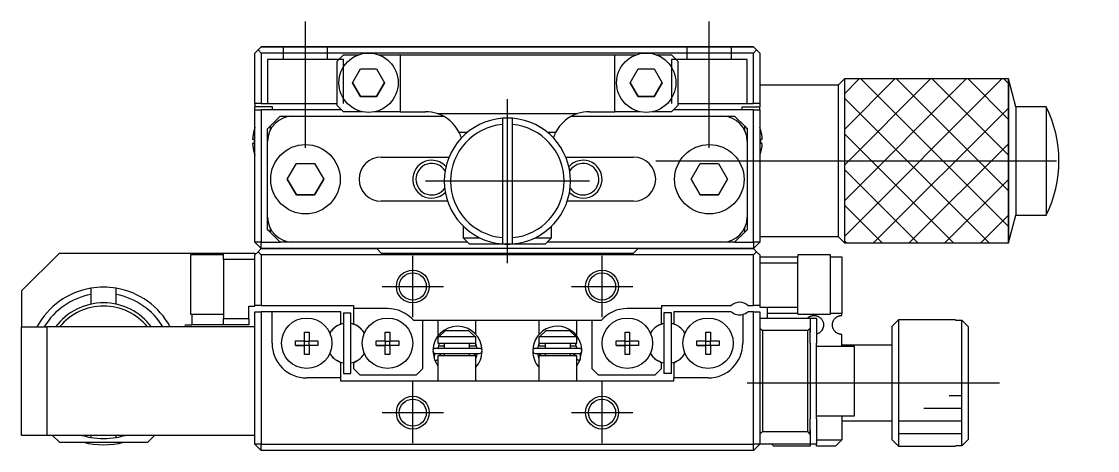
# Model space of a CAD drawing. Extents: x 10 to 351, y 10 to 245.
# Drawn here: x 79.2 to 164.4, y 211.3 to 245.3 of the extents above; entities that cross this region are included whole.
import ezdxf

# ---------------------------------------------------------------- set-up
doc = ezdxf.new("R2010")
doc.units = 0
doc.linetypes.add('CENTER', pattern=[50.8, 31.75, -6.35, 6.35, -6.35])
doc.linetypes.add('DASHED', pattern=[19.05, 12.7, -6.35])
doc.layers.get('0').update_dxf_attribs({"linetype": 'CONTINUOUS'})
doc.layers.add('CENTER', color=1, linetype='CENTER')

msp = doc.modelspace()

# ---------------------------------------------------------------- linework, layer by layer
at = {"color": 7, "linetype": 'CONTINUOUS'}
for p, q in [((97.65, 242.753), (97.9, 243.003)), ((97.9, 243.003), (98.15, 243.253)), ((97.9, 243.003), (98.15, 242.753)), ((137.15, 243.253), (98.15, 243.253)), ((98.15, 243.253), (137.15, 243.253)), ((137.4, 243.003), (137.15, 243.253)), ((137.15, 242.753), (137.4, 243.003)), ((137.4, 243.003), (137.65, 242.753)), ((97.65, 238.753), (97.65, 242.753)), ((98.15, 242.753), (98.15, 238.753)), ((106.65, 242.753), (98.15, 242.753)), ((104.15, 242.103), (104.65, 242.603)), ((104.65, 242.603), (105.824, 242.603)), ((128.65, 242.753), (106.65, 242.753)), ((107.476, 242.603), (109.15, 242.603)), ((109.15, 242.603), (109.15, 238.103)), ((109.15, 242.603), (126.15, 242.603)), ((126.15, 238.103), (126.15, 242.603)), ((126.15, 242.603), (127.824, 242.603)), ((137.15, 242.753), (128.65, 242.753)), ((129.476, 242.603), (130.65, 242.603)), ((130.65, 242.603), (131.15, 242.103)), ((137.15, 238.753), (137.15, 242.753)), ((137.65, 242.753), (137.65, 238.753)), ((104.15, 238.603), (104.15, 242.103)), ((105.38, 240.403), (106.015, 241.503)), ((106.015, 241.503), (107.285, 241.503)), ((107.285, 241.503), (107.92, 240.403)), ((127.38, 240.403), (128.015, 241.503)), ((128.015, 241.503), (129.285, 241.503)), ((129.285, 241.503), (129.92, 240.403)), ((131.15, 242.103), (131.15, 238.603)), ((144.35, 240.703), (143.85, 240.203)), ((144.35, 240.703), (144.35, 227.703)), ((157.35, 240.703), (144.35, 240.703)), ((144.35, 240.703), (144.35, 227.703)), ((157.35, 240.703), (144.35, 240.703)), ((157.35, 240.703), (157.35, 227.703)), ((157.94, 238.503), (157.35, 240.703)), ((157.35, 227.703), (157.35, 240.703)), ((106.015, 239.303), (105.38, 240.403)), ((105.38, 240.403), (106.015, 239.303)), ((107.92, 240.403), (107.285, 239.303)), ((107.285, 239.303), (107.92, 240.403)), ((128.015, 239.303), (127.38, 240.403)), ((127.38, 240.403), (128.015, 239.303)), ((129.92, 240.403), (129.285, 239.303)), ((129.285, 239.303), (129.92, 240.403)), ((143.85, 240.203), (137.65, 240.203)), ((143.85, 240.203), (143.85, 228.203)), ((98.15, 238.753), (97.65, 238.753)), ((97.65, 238.753), (97.65, 238.503)), ((98.15, 238.753), (104.15, 238.753)), ((107.285, 239.303), (106.015, 239.303)), ((106.015, 239.303), (107.285, 239.303)), ((129.285, 239.303), (128.015, 239.303)), ((128.015, 239.303), (129.285, 239.303)), ((131.15, 238.753), (137.15, 238.753)), ((137.65, 238.753), (137.15, 238.753)), ((137.65, 238.753), (137.65, 238.503)), ((99.05, 238.503), (97.65, 238.503)), ((97.65, 238.253), (97.65, 238.503)), ((97.65, 227.753), (97.65, 238.253)), ((97.65, 238.253), (98.15, 238.253)), ((98.15, 238.253), (98.15, 227.753)), ((104.5, 238.253), (98.15, 238.253)), ((99.05, 238.253), (99.05, 238.503)), ((104.65, 238.103), (104.15, 238.603)), ((106.168, 238.103), (104.65, 238.103)), ((109.15, 238.103), (107.132, 238.103)), ((109.15, 238.103), (111.15, 238.103)), ((112.087, 237.953), (123.213, 237.953)), ((124.15, 238.103), (126.15, 238.103)), ((128.168, 238.103), (126.15, 238.103)), ((130.65, 238.103), (129.132, 238.103)), ((131.15, 238.603), (130.65, 238.103)), ((137.15, 238.253), (130.8, 238.253)), ((136.25, 238.503), (137.65, 238.503)), ((136.25, 238.253), (136.25, 238.503)), ((137.15, 227.753), (137.15, 238.253)), ((137.15, 238.253), (137.65, 238.253)), ((137.65, 238.253), (137.65, 238.503)), ((137.65, 238.253), (137.65, 227.753)), ((157.94, 238.503), (157.94, 229.903)), ((160.35, 238.503), (157.94, 238.503)), ((160.35, 238.503), (160.35, 229.903)), ((99.65, 237.753), (98.85, 236.953)), ((99.65, 237.753), (100.65, 237.753)), ((100.65, 237.753), (112.556, 237.753)), ((117.25, 237.587), (117.25, 237.085)), ((117.25, 237.085), (117.25, 228.121)), ((118.05, 237.085), (118.05, 237.587)), ((118.05, 228.121), (118.05, 237.085)), ((122.744, 237.753), (134.65, 237.753)), ((134.65, 237.753), (135.65, 237.753)), ((136.45, 236.953), (135.65, 237.753)), ((97.576, 236.642), (97.581, 236.639)), ((98.65, 236.753), (98.85, 236.953)), ((98.65, 235.753), (98.65, 236.753)), ((98.85, 236.953), (98.85, 236.625)), ((114.46, 236.453), (113.829, 236.453)), ((121.471, 236.453), (120.84, 236.453)), ((136.45, 236.625), (136.45, 236.953)), ((136.45, 236.953), (136.65, 236.753)), ((136.65, 236.753), (136.65, 235.753)), ((137.72, 236.639), (137.724, 236.642)), ((97.46, 235.933), (97.581, 235.933)), ((97.581, 235.573), (97.46, 235.573)), ((97.581, 235.933), (97.581, 235.573)), ((98.65, 229.753), (98.65, 235.753)), ((136.65, 235.753), (136.65, 229.753)), ((137.72, 235.933), (137.84, 235.933)), ((137.72, 235.573), (137.72, 235.933)), ((137.84, 235.573), (137.72, 235.573)), ((97.581, 234.867), (97.576, 234.864)), ((107.65, 234.503), (113.025, 234.503)), ((122.275, 234.503), (127.65, 234.503)), ((137.724, 234.864), (137.72, 234.867)), ((100.207, 232.753), (100.929, 234.003)), ((100.929, 234.003), (102.372, 234.003)), ((102.372, 234.003), (103.094, 232.753)), ((132.207, 232.753), (132.929, 234.003)), ((132.929, 234.003), (134.372, 234.003)), ((134.372, 234.003), (135.094, 232.753)), ((100.929, 231.503), (100.207, 232.753)), ((100.207, 232.753), (100.929, 231.503)), ((103.094, 232.753), (102.372, 231.503)), ((102.372, 231.503), (103.094, 232.753)), ((132.929, 231.503), (132.207, 232.753)), ((132.207, 232.753), (132.929, 231.503)), ((135.094, 232.753), (134.372, 231.503)), ((134.372, 231.503), (135.094, 232.753)), ((102.372, 231.503), (100.929, 231.503)), ((100.929, 231.503), (102.372, 231.503)), ((134.372, 231.503), (132.929, 231.503)), ((132.929, 231.503), (134.372, 231.503)), ((112.913, 231.003), (107.65, 231.003)), ((127.65, 231.003), (122.387, 231.003)), ((98.65, 228.753), (98.65, 229.753)), ((136.65, 229.753), (136.65, 228.753)), ((157.35, 227.703), (157.94, 229.903)), ((157.94, 229.903), (160.35, 229.903)), ((98.85, 228.553), (98.65, 228.753)), ((98.85, 228.881), (98.85, 228.553)), ((98.85, 228.553), (99.65, 227.753)), ((114.15, 229.032), (114.15, 228.103)), ((121.15, 228.103), (121.15, 229.032)), ((135.65, 227.753), (136.45, 228.553)), ((136.45, 228.553), (136.45, 228.881)), ((136.65, 228.753), (136.45, 228.553)), ((98.15, 227.753), (97.65, 227.753)), ((98.15, 227.253), (97.65, 227.753)), ((98.15, 227.753), (99.65, 227.753)), ((98.15, 227.253), (98.15, 227.753)), ((100.65, 227.753), (99.65, 227.753)), ((114.5, 227.753), (100.65, 227.753)), ((114.15, 228.103), (115.471, 228.103)), ((114.65, 227.603), (114.15, 228.103)), ((117.25, 228.121), (117.25, 227.619)), ((118.05, 227.619), (118.05, 228.121)), ((119.83, 228.103), (121.15, 228.103)), ((121.15, 228.103), (120.65, 227.603)), ((134.65, 227.753), (120.8, 227.753)), ((135.65, 227.753), (134.65, 227.753)), ((135.65, 227.753), (137.15, 227.753)), ((137.15, 227.753), (137.15, 227.253)), ((137.65, 227.753), (137.15, 227.253)), ((137.65, 227.753), (137.15, 227.753)), ((137.65, 228.203), (143.85, 228.203)), ((143.85, 228.203), (144.35, 227.703)), ((144.35, 227.703), (157.35, 227.703)), ((144.35, 227.703), (157.35, 227.703)), ((82.15, 226.903), (79.15, 223.903)), ((82.15, 226.903), (92.65, 226.903)), ((92.65, 226.834), (92.65, 226.903)), ((92.65, 226.903), (95.15, 226.903)), ((92.65, 226.834), (92.65, 226.753)), ((95.15, 226.834), (92.65, 226.834)), ((95.15, 226.903), (97.65, 226.903)), ((95.15, 226.403), (95.15, 226.903)), ((97.65, 226.753), (97.9, 227.003)), ((97.65, 226.903), (97.65, 226.753)), ((98.15, 227.253), (97.9, 227.003)), ((97.9, 227.003), (98.15, 226.753)), ((98.15, 227.253), (107.3, 227.253)), ((137.15, 227.253), (98.15, 227.253)), ((107.65, 226.903), (107.3, 227.253)), ((107.65, 226.903), (127.65, 226.903)), ((117.65, 227.603), (114.65, 227.603)), ((120.65, 227.603), (117.65, 227.603)), ((128, 227.253), (127.65, 226.903)), ((128, 227.253), (137.15, 227.253)), ((137.4, 227.003), (137.15, 227.253)), ((137.15, 226.753), (137.4, 227.003)), ((137.4, 227.003), (137.65, 226.753)), ((92.55, 226.753), (92.55, 222.053)), ((95.15, 226.753), (92.55, 226.753)), ((97.65, 226.403), (95.15, 226.403)), ((95.15, 226.403), (95.15, 221.703)), ((97.65, 222.753), (97.65, 226.753)), ((98.15, 226.753), (98.15, 222.753)), ((137.15, 226.753), (98.15, 226.753)), ((137.15, 222.753), (137.15, 226.753)), ((137.65, 226.753), (137.65, 222.753)), ((137.65, 226.603), (140.65, 226.603)), ((140.65, 226.103), (137.65, 226.103)), ((140.65, 226.753), (140.65, 226.603)), ((143.25, 226.753), (140.65, 226.753)), ((140.65, 226.103), (140.65, 226.603)), ((140.65, 222.603), (140.65, 226.103)), ((143.25, 222.053), (143.25, 226.753)), ((143.25, 226.603), (144.15, 226.603)), ((144.15, 226.603), (144.15, 222.103)), ((79.15, 223.903), (79.15, 221.053)), ((84.65, 224.119), (84.65, 223.611)), ((84.65, 223.611), (84.65, 222.846)), ((86.65, 223.611), (86.65, 224.119)), ((86.65, 222.846), (86.65, 223.611)), ((97.15, 222.703), (97.65, 222.703)), ((97.15, 221.703), (97.15, 222.703)), ((97.65, 222.703), (97.65, 222.753)), ((98.15, 222.753), (97.65, 222.753)), ((98.15, 222.753), (105.45, 222.753)), ((105.45, 222.753), (105.45, 222.503)), ((129.85, 222.753), (135.389, 222.753)), ((129.85, 222.753), (129.85, 222.503)), ((136.712, 222.753), (137.15, 222.753)), ((137.65, 222.753), (137.15, 222.753)), ((137.65, 222.753), (137.65, 222.603)), ((137.65, 222.603), (138.25, 222.603)), ((138.25, 222.603), (140.65, 222.603)), ((138.25, 222.103), (138.25, 222.603)), ((140.65, 222.103), (140.65, 222.603)), ((92.55, 222.053), (95.15, 222.053)), ((92.65, 222.053), (92.65, 221.243)), ((95.15, 221.703), (97.15, 221.703)), ((95.15, 221.203), (95.15, 221.703)), ((97.15, 221.703), (97.15, 221.203)), ((97.65, 221.053), (97.65, 222.253)), ((97.65, 222.253), (98.15, 222.253)), ((98.15, 222.253), (98.15, 211.753)), ((99, 222.253), (98.15, 222.253)), ((99, 219.753), (99, 222.253)), ((104.45, 222.253), (99, 222.253)), ((104.45, 221.304), (104.45, 222.253)), ((104.65, 222.153), (104.65, 217.353)), ((104.65, 222.153), (105.25, 222.153)), ((105.25, 217.353), (105.25, 222.153)), ((108.15, 222.503), (105.45, 222.503)), ((105.45, 222.503), (105.45, 221.304)), ((129.85, 222.503), (127.15, 222.503)), ((129.85, 221.304), (129.85, 222.503)), ((130.65, 222.153), (130.05, 222.153)), ((130.05, 222.153), (130.05, 217.353)), ((130.65, 217.353), (130.65, 222.153)), ((130.85, 222.253), (130.85, 221.304)), ((135.389, 222.253), (130.85, 222.253)), ((136.3, 222.035), (136.3, 219.753)), ((137.15, 222.253), (136.712, 222.253)), ((137.15, 211.753), (137.15, 222.253)), ((137.15, 222.253), (137.65, 222.253)), ((137.65, 222.253), (137.65, 211.753)), ((137.65, 221.753), (141.65, 221.753)), ((140.65, 222.103), (138.25, 222.103)), ((138.25, 221.753), (138.25, 222.103)), ((140.65, 222.103), (140.65, 222.053)), ((140.65, 222.053), (143.25, 222.053)), ((141.441, 221.753), (141.472, 221.781)), ((141.472, 221.781), (141.509, 221.81)), ((141.509, 221.81), (141.549, 221.837)), ((141.549, 221.837), (141.591, 221.861)), ((141.591, 221.861), (141.637, 221.884)), ((141.637, 221.884), (141.661, 221.895)), ((141.65, 221.753), (141.65, 220.953)), ((141.65, 221.753), (142.15, 221.753)), ((141.661, 221.895), (141.686, 221.905)), ((141.686, 221.905), (141.712, 221.914)), ((141.712, 221.914), (141.74, 221.923)), ((141.74, 221.923), (141.768, 221.931)), ((141.768, 221.931), (141.783, 221.934)), ((141.783, 221.934), (141.797, 221.937)), ((141.797, 221.937), (141.812, 221.94)), ((141.812, 221.94), (141.828, 221.943)), ((141.828, 221.943), (141.843, 221.945)), ((141.843, 221.945), (141.86, 221.947)), ((141.86, 221.947), (141.873, 221.949)), ((141.873, 221.949), (141.886, 221.95)), ((141.886, 221.95), (141.9, 221.951)), ((141.9, 221.951), (141.91, 221.952)), ((141.91, 221.952), (141.921, 221.952)), ((141.921, 221.952), (141.931, 221.953)), ((141.931, 221.953), (141.942, 221.953)), ((141.942, 221.953), (141.952, 221.953)), ((141.952, 221.953), (141.963, 221.953)), ((141.963, 221.953), (141.973, 221.953)), ((141.973, 221.953), (141.984, 221.952)), ((141.984, 221.952), (141.994, 221.952)), ((141.994, 221.952), (142.005, 221.951)), ((142.005, 221.951), (142.015, 221.95)), ((142.015, 221.95), (142.026, 221.949)), ((142.026, 221.949), (142.039, 221.948)), ((142.039, 221.948), (142.052, 221.946)), ((142.052, 221.946), (142.064, 221.944)), ((142.064, 221.944), (142.077, 221.942)), ((142.077, 221.942), (142.093, 221.939)), ((142.093, 221.939), (142.109, 221.936)), ((142.109, 221.936), (142.125, 221.932)), ((142.125, 221.932), (142.153, 221.925)), ((142.15, 221.753), (142.15, 219.753)), ((142.153, 221.925), (142.18, 221.917)), ((142.18, 221.917), (142.205, 221.908)), ((142.205, 221.908), (142.23, 221.899)), ((142.23, 221.899), (142.253, 221.889)), ((142.253, 221.889), (142.276, 221.879)), ((142.276, 221.879), (142.326, 221.852)), ((142.326, 221.852), (142.373, 221.823)), ((142.373, 221.823), (142.416, 221.791)), ((142.416, 221.791), (142.456, 221.757)), ((142.456, 221.757), (142.493, 221.721)), ((142.493, 221.721), (142.527, 221.682)), ((142.527, 221.682), (142.563, 221.636)), ((144.15, 222.103), (143.25, 222.103)), ((143.549, 221.651), (143.58, 221.69)), ((143.58, 221.69), (143.614, 221.727)), ((143.614, 221.727), (143.651, 221.763)), ((143.651, 221.763), (143.691, 221.796)), ((143.691, 221.796), (143.734, 221.827)), ((143.734, 221.827), (143.761, 221.844)), ((143.761, 221.844), (143.79, 221.861)), ((143.79, 221.861), (143.82, 221.876)), ((143.82, 221.876), (143.851, 221.891)), ((143.851, 221.891), (143.868, 221.898)), ((143.868, 221.898), (143.885, 221.904)), ((143.885, 221.904), (143.909, 221.913)), ((143.909, 221.913), (143.933, 221.921)), ((143.933, 221.921), (143.959, 221.928)), ((143.959, 221.928), (143.973, 221.932)), ((143.973, 221.932), (143.987, 221.935)), ((143.987, 221.935), (144.001, 221.938)), ((144.001, 221.938), (144.011, 221.94)), ((144.011, 221.94), (144.022, 221.942)), ((144.022, 221.942), (144.036, 221.944)), ((144.036, 221.944), (144.051, 221.946)), ((144.051, 221.946), (144.066, 221.948)), ((144.066, 221.948), (144.077, 221.949)), ((144.077, 221.949), (144.089, 221.95)), ((144.089, 221.95), (144.101, 221.951)), ((144.101, 221.951), (144.113, 221.952)), ((144.113, 221.952), (144.125, 221.952)), ((144.125, 221.952), (144.138, 221.953)), ((144.138, 221.953), (144.15, 221.953)), ((144.15, 221.953), (144.15, 222.103)), ((79.15, 212.453), (79.15, 221.053)), ((79.15, 221.053), (81.15, 221.053)), ((81.15, 221.053), (81.15, 212.453)), ((97.65, 221.053), (81.15, 221.053)), ((92.15, 221.053), (92.15, 221.203)), ((92.15, 221.203), (92.65, 221.203)), ((92.65, 221.243), (95.15, 221.243)), ((92.65, 221.203), (92.65, 221.243)), ((95.15, 221.203), (92.65, 221.203)), ((97.15, 221.203), (95.15, 221.203)), ((97.65, 212.453), (97.65, 221.053)), ((97.65, 212.453), (97.65, 221.053)), ((104.19, 221.154), (104.45, 221.304)), ((105.71, 221.154), (105.45, 221.304)), ((125.071, 221.553), (110.229, 221.553)), ((110.95, 217.753), (110.95, 221.553)), ((112.15, 221.553), (112.15, 220.332)), ((115.15, 220.445), (115.15, 221.553)), ((120.15, 221.553), (120.15, 220.445)), ((123.15, 220.331), (123.15, 221.553)), ((124.35, 221.553), (124.35, 217.753)), ((129.59, 221.154), (129.85, 221.304)), ((131.11, 221.154), (130.85, 221.304)), ((137.65, 220.953), (137.85, 220.753)), ((141.45, 220.753), (141.65, 220.953)), ((141.65, 220.953), (141.65, 220.625)), ((141.65, 220.625), (141.65, 220.953)), ((142.563, 221.636), (142.595, 221.586)), ((142.596, 220.822), (142.581, 220.798)), ((142.595, 221.586), (142.623, 221.534)), ((142.613, 220.852), (142.596, 220.822)), ((142.629, 220.883), (142.613, 220.852)), ((142.623, 221.534), (142.642, 221.492)), ((142.642, 220.914), (142.629, 220.883)), ((142.642, 221.492), (142.659, 221.448)), ((142.655, 220.945), (142.642, 220.914)), ((142.668, 220.985), (142.655, 220.945)), ((142.659, 221.448), (142.673, 221.403)), ((142.679, 221.026), (142.668, 220.985)), ((142.673, 221.403), (142.684, 221.356)), ((142.688, 221.066), (142.679, 221.026)), ((142.684, 221.356), (142.692, 221.31)), ((142.695, 221.116), (142.688, 221.066)), ((142.692, 221.31), (142.698, 221.264)), ((142.699, 221.166), (142.695, 221.116)), ((142.698, 221.264), (142.7, 221.216)), ((142.7, 221.216), (142.699, 221.166)), ((143.4, 221.194), (143.401, 221.238)), ((143.402, 221.15), (143.4, 221.194)), ((143.401, 221.238), (143.404, 221.281)), ((143.407, 221.105), (143.402, 221.15)), ((143.404, 221.281), (143.41, 221.324)), ((143.411, 221.074), (143.407, 221.105)), ((143.41, 221.324), (143.418, 221.365)), ((143.418, 221.042), (143.411, 221.074)), ((143.418, 221.365), (143.428, 221.406)), ((143.425, 221.01), (143.418, 221.042)), ((143.436, 220.976), (143.425, 221.01)), ((143.428, 221.406), (143.441, 221.445)), ((143.447, 220.941), (143.436, 220.976)), ((143.441, 221.445), (143.455, 221.484)), ((143.456, 220.92), (143.447, 220.941)), ((143.455, 221.484), (143.471, 221.521)), ((143.47, 220.888), (143.456, 220.92)), ((143.485, 220.856), (143.47, 220.888)), ((143.471, 221.521), (143.494, 221.566)), ((143.503, 220.823), (143.485, 220.856)), ((143.494, 221.566), (143.52, 221.609)), ((143.523, 220.791), (143.503, 220.823)), ((143.52, 221.609), (143.549, 221.651)), ((148.65, 221.603), (148.15, 221.103)), ((148.15, 212.103), (148.15, 221.103)), ((148.65, 221.603), (148.65, 211.603)), ((153.15, 221.603), (148.65, 221.603)), ((153.15, 221.603), (153.15, 221.587)), ((153.15, 221.587), (153.65, 221.587)), ((153.65, 211.619), (153.65, 221.587)), ((153.65, 221.587), (154.15, 221.085)), ((154.15, 221.085), (154.15, 212.121)), ((101.57, 220.639), (101.93, 220.639)), ((101.57, 219.933), (101.57, 220.639)), ((101.93, 220.639), (101.93, 219.933)), ((107.97, 220.639), (108.33, 220.639)), ((107.97, 219.933), (107.97, 220.639)), ((108.33, 220.639), (108.33, 219.933)), ((112.15, 220.331), (112.15, 220.331)), ((112.205, 220.253), (112.15, 220.253)), ((112.15, 220.253), (112.15, 219.753)), ((112.205, 220.253), (112.734, 220.753)), ((115.096, 220.253), (112.205, 220.253)), ((112.734, 220.753), (114.567, 220.753)), ((114.567, 220.753), (115.096, 220.253)), ((115.15, 220.253), (115.096, 220.253)), ((115.15, 220.444), (115.15, 220.444)), ((115.15, 219.753), (115.15, 220.253)), ((120.205, 220.253), (120.15, 220.253)), ((120.15, 220.253), (120.15, 219.753)), ((120.205, 220.253), (120.734, 220.753)), ((123.096, 220.253), (120.205, 220.253)), ((120.734, 220.753), (122.567, 220.753)), ((122.567, 220.753), (123.096, 220.253)), ((123.15, 220.253), (123.096, 220.253)), ((123.15, 219.753), (123.15, 220.253)), ((126.97, 220.639), (127.33, 220.639)), ((126.97, 219.933), (126.97, 220.639)), ((127.33, 220.639), (127.33, 219.933)), ((133.37, 220.639), (133.73, 220.639)), ((133.37, 219.933), (133.37, 220.639)), ((133.73, 220.639), (133.73, 219.933)), ((137.85, 220.753), (137.85, 212.753)), ((141.45, 220.753), (137.85, 220.753)), ((141.45, 212.753), (141.45, 220.753)), ((141.65, 219.753), (141.65, 220.625)), ((142.175, 220.487), (142.15, 220.48)), ((142.2, 220.496), (142.175, 220.487)), ((142.224, 220.505), (142.2, 220.496)), ((142.255, 220.518), (142.224, 220.505)), ((142.285, 220.532), (142.255, 220.518)), ((142.315, 220.547), (142.285, 220.532)), ((142.343, 220.564), (142.315, 220.547)), ((142.37, 220.581), (142.343, 220.564)), ((142.395, 220.599), (142.37, 220.581)), ((142.42, 220.618), (142.395, 220.599)), ((142.444, 220.638), (142.42, 220.618)), ((142.467, 220.659), (142.444, 220.638)), ((142.489, 220.681), (142.467, 220.659)), ((142.51, 220.704), (142.489, 220.681)), ((142.53, 220.727), (142.51, 220.704)), ((142.548, 220.75), (142.53, 220.727)), ((142.565, 220.774), (142.548, 220.75)), ((142.581, 220.798), (142.565, 220.774)), ((143.544, 220.761), (143.523, 220.791)), ((143.566, 220.732), (143.544, 220.761)), ((143.59, 220.704), (143.566, 220.732)), ((143.615, 220.677), (143.59, 220.704)), ((143.637, 220.656), (143.615, 220.677)), ((143.66, 220.635), (143.637, 220.656)), ((143.684, 220.616), (143.66, 220.635)), ((143.704, 220.6), (143.684, 220.616)), ((143.725, 220.585), (143.704, 220.6)), ((143.746, 220.571), (143.725, 220.585)), ((143.768, 220.558), (143.746, 220.571)), ((143.79, 220.545), (143.768, 220.558)), ((143.818, 220.531), (143.79, 220.545)), ((143.846, 220.517), (143.818, 220.531)), ((143.875, 220.505), (143.846, 220.517)), ((143.9, 220.496), (143.875, 220.505)), ((143.925, 220.488), (143.9, 220.496)), ((143.942, 220.482), (143.925, 220.488)), ((143.972, 220.474), (143.942, 220.482)), ((144.002, 220.468), (143.972, 220.474)), ((144.033, 220.462), (144.002, 220.468)), ((144.065, 220.458), (144.033, 220.462)), ((144.097, 220.455), (144.065, 220.458)), ((144.124, 220.453), (144.097, 220.455)), ((144.15, 220.453), (144.124, 220.453)), ((144.15, 219.503), (144.15, 220.453)), ((100.864, 219.933), (101.57, 219.933)), ((100.864, 219.573), (100.864, 219.933)), ((101.57, 219.573), (100.864, 219.573)), ((100.864, 219.573), (101.57, 219.573)), ((101.581, 219.923), (101.57, 219.933)), ((101.581, 219.583), (101.57, 219.573)), ((101.57, 218.867), (101.57, 219.573)), ((101.581, 219.923), (101.92, 219.923)), ((101.581, 219.583), (101.581, 219.923)), ((101.92, 219.583), (101.581, 219.583)), ((101.92, 219.923), (101.93, 219.933)), ((101.92, 219.923), (101.92, 219.583)), ((101.92, 219.583), (101.93, 219.573)), ((101.93, 219.933), (102.637, 219.933)), ((101.93, 219.573), (101.93, 218.867)), ((102.637, 219.573), (101.93, 219.573)), ((102.637, 219.573), (101.93, 219.573)), ((102.637, 219.933), (102.637, 219.573)), ((107.264, 219.933), (107.97, 219.933)), ((107.264, 219.573), (107.264, 219.933)), ((107.97, 219.573), (107.264, 219.573)), ((107.264, 219.573), (107.97, 219.573)), ((107.981, 219.923), (107.97, 219.933)), ((107.981, 219.583), (107.97, 219.573)), ((107.97, 218.867), (107.97, 219.573)), ((107.981, 219.923), (108.32, 219.923)), ((107.981, 219.583), (107.981, 219.923)), ((108.32, 219.583), (107.981, 219.583)), ((108.32, 219.923), (108.33, 219.933)), ((108.32, 219.923), (108.32, 219.583)), ((108.32, 219.583), (108.33, 219.573)), ((108.33, 219.933), (109.037, 219.933)), ((108.33, 219.573), (108.33, 218.867)), ((109.037, 219.573), (108.33, 219.573)), ((109.037, 219.573), (108.33, 219.573)), ((109.037, 219.933), (109.037, 219.573)), ((111.749, 219.121), (111.882, 218.437)), ((115.447, 219.346), (111.947, 219.346)), ((112.15, 219.753), (115.15, 219.753)), ((112.159, 219.346), (112.27, 219.753)), ((112.201, 219.553), (112.65, 219.553)), ((112.65, 219.753), (112.65, 219.346)), ((114.65, 219.346), (114.65, 219.753)), ((114.65, 219.553), (115.15, 219.553)), ((115.125, 219.753), (115.235, 219.346)), ((115.15, 219.553), (115.15, 219.687)), ((123.353, 219.346), (119.853, 219.346)), ((120.065, 219.346), (120.176, 219.753)), ((120.15, 219.753), (123.15, 219.753)), ((120.15, 219.687), (120.15, 219.687)), ((120.15, 219.687), (120.15, 219.553)), ((120.15, 219.553), (120.65, 219.553)), ((120.65, 219.753), (120.65, 219.346)), ((122.65, 219.346), (122.65, 219.753)), ((122.65, 219.553), (123.1, 219.553)), ((123.031, 219.753), (123.142, 219.346)), ((123.392, 218.374), (123.552, 219.122)), ((126.264, 219.933), (126.97, 219.933)), ((126.264, 219.573), (126.264, 219.933)), ((126.97, 219.573), (126.264, 219.573)), ((126.264, 219.573), (126.97, 219.573)), ((126.981, 219.923), (126.97, 219.933)), ((126.981, 219.583), (126.97, 219.573)), ((126.97, 218.867), (126.97, 219.573)), ((126.981, 219.923), (127.32, 219.923)), ((126.981, 219.583), (126.981, 219.923)), ((127.32, 219.583), (126.981, 219.583)), ((127.32, 219.923), (127.33, 219.933)), ((127.32, 219.923), (127.32, 219.583)), ((127.32, 219.583), (127.33, 219.573)), ((127.33, 219.933), (128.037, 219.933)), ((127.33, 219.573), (127.33, 218.867)), ((128.037, 219.573), (127.33, 219.573)), ((128.037, 219.573), (127.33, 219.573)), ((128.037, 219.933), (128.037, 219.573)), ((132.664, 219.933), (133.37, 219.933)), ((132.664, 219.573), (132.664, 219.933)), ((133.37, 219.573), (132.664, 219.573)), ((132.664, 219.573), (133.37, 219.573)), ((133.381, 219.923), (133.37, 219.933)), ((133.381, 219.583), (133.37, 219.573)), ((133.37, 218.867), (133.37, 219.573)), ((133.381, 219.923), (133.72, 219.923)), ((133.381, 219.583), (133.381, 219.923)), ((133.72, 219.583), (133.381, 219.583)), ((133.72, 219.923), (133.73, 219.933)), ((133.72, 219.923), (133.72, 219.583)), ((133.72, 219.583), (133.73, 219.573)), ((133.73, 219.933), (134.437, 219.933)), ((133.73, 219.573), (133.73, 218.867)), ((134.437, 219.573), (133.73, 219.573)), ((134.437, 219.573), (133.73, 219.573)), ((134.437, 219.933), (134.437, 219.573)), ((141.65, 219.753), (141.65, 213.753)), ((142.15, 213.753), (142.15, 219.753)), ((145.15, 219.503), (142.15, 219.503)), ((148.15, 219.603), (144.15, 219.603)), ((145.15, 214.003), (145.15, 219.503)), ((101.93, 218.867), (101.57, 218.867)), ((104.45, 218.202), (104.19, 218.352)), ((105.45, 218.202), (105.71, 218.352)), ((108.33, 218.867), (107.97, 218.867)), ((111.85, 218.704), (111.848, 218.67)), ((111.848, 218.67), (111.848, 218.636)), ((111.848, 218.636), (111.85, 218.601)), ((111.853, 218.739), (111.85, 218.704)), ((111.85, 218.601), (111.853, 218.567)), ((111.859, 218.773), (111.853, 218.739)), ((111.853, 218.567), (111.858, 218.533)), ((111.858, 218.533), (111.865, 218.499)), ((111.865, 218.807), (111.859, 218.773)), ((111.874, 218.84), (111.865, 218.807)), ((111.865, 218.499), (111.874, 218.466)), ((111.884, 218.873), (111.874, 218.84)), ((111.874, 218.466), (111.884, 218.433)), ((111.896, 218.905), (111.884, 218.873)), ((111.884, 218.433), (111.896, 218.401)), ((111.91, 218.937), (111.896, 218.905)), ((111.896, 218.401), (111.903, 218.383)), ((111.903, 218.385), (111.903, 218.382)), ((111.903, 218.382), (111.905, 218.381)), ((111.904, 218.383), (112.15, 217.962)), ((111.905, 218.381), (111.908, 218.379)), ((111.908, 218.374), (112.15, 218.447)), ((111.908, 218.379), (111.912, 218.379)), ((111.915, 218.949), (111.91, 218.937)), ((111.912, 218.379), (111.917, 218.378)), ((111.917, 218.378), (111.924, 218.379)), ((111.924, 218.379), (111.931, 218.38)), ((111.931, 218.38), (111.939, 218.381)), ((111.939, 218.381), (111.949, 218.383)), ((111.947, 218.946), (115.447, 218.946)), ((111.949, 218.383), (111.959, 218.385)), ((111.959, 218.385), (111.97, 218.388)), ((111.97, 218.388), (111.982, 218.391)), ((111.982, 218.391), (111.994, 218.395)), ((111.994, 218.395), (112.007, 218.399)), ((112.007, 218.399), (112.021, 218.404)), ((112.021, 218.404), (112.034, 218.409)), ((112.034, 218.409), (112.049, 218.414)), ((112.049, 218.414), (112.063, 218.42)), ((112.063, 218.42), (112.078, 218.426)), ((112.078, 218.426), (112.093, 218.432)), ((112.093, 218.432), (112.107, 218.438)), ((112.107, 218.438), (112.122, 218.444)), ((112.122, 218.444), (112.136, 218.451)), ((112.136, 218.451), (112.15, 218.458)), ((115.15, 218.753), (112.15, 218.753)), ((112.15, 218.753), (112.15, 216.753)), ((112.266, 218.753), (112.267, 218.757)), ((112.267, 218.757), (112.273, 218.77)), ((112.273, 218.77), (112.28, 218.784)), ((112.28, 218.784), (112.287, 218.797)), ((112.287, 218.797), (112.294, 218.809)), ((112.294, 218.809), (112.303, 218.822)), ((112.303, 218.822), (112.312, 218.833)), ((112.312, 218.833), (112.321, 218.845)), ((112.321, 218.845), (112.331, 218.856)), ((112.331, 218.856), (112.342, 218.866)), ((112.342, 218.866), (112.353, 218.876)), ((112.353, 218.876), (112.364, 218.885)), ((112.364, 218.885), (112.376, 218.893)), ((112.376, 218.893), (112.389, 218.901)), ((112.389, 218.901), (112.402, 218.909)), ((112.402, 218.909), (112.415, 218.916)), ((112.415, 218.916), (112.428, 218.922)), ((112.428, 218.922), (112.442, 218.927)), ((112.442, 218.927), (112.456, 218.932)), ((112.456, 218.932), (112.47, 218.936)), ((112.47, 218.936), (112.484, 218.94)), ((112.484, 218.94), (112.499, 218.942)), ((112.499, 218.942), (112.513, 218.944)), ((112.513, 218.944), (112.528, 218.946)), ((112.528, 218.946), (112.543, 218.946)), ((112.543, 218.946), (112.548, 218.946)), ((112.65, 218.946), (112.65, 218.753)), ((114.65, 218.753), (114.65, 218.946)), ((114.846, 218.946), (114.86, 218.946)), ((114.86, 218.946), (114.875, 218.945)), ((114.875, 218.945), (114.89, 218.943)), ((114.89, 218.943), (114.904, 218.941)), ((114.904, 218.941), (114.918, 218.938)), ((114.918, 218.938), (114.933, 218.934)), ((114.933, 218.934), (114.947, 218.929)), ((114.947, 218.929), (114.96, 218.924)), ((114.96, 218.924), (114.974, 218.918)), ((114.974, 218.918), (114.987, 218.912)), ((114.987, 218.912), (115, 218.905)), ((115, 218.905), (115.013, 218.897)), ((115.013, 218.897), (115.025, 218.889)), ((115.025, 218.889), (115.036, 218.88)), ((115.036, 218.88), (115.048, 218.87)), ((115.048, 218.87), (115.058, 218.86)), ((115.058, 218.86), (115.069, 218.85)), ((115.069, 218.85), (115.078, 218.839)), ((115.078, 218.839), (115.088, 218.827)), ((115.088, 218.827), (115.096, 218.815)), ((115.096, 218.815), (115.104, 218.803)), ((115.104, 218.803), (115.111, 218.79)), ((115.111, 218.79), (115.118, 218.777)), ((115.118, 218.777), (115.124, 218.763)), ((115.124, 218.763), (115.128, 218.753)), ((115.15, 216.753), (115.15, 218.753)), ((115.188, 218.718), (115.15, 218.605)), ((115.235, 218.946), (115.188, 218.718)), ((115.491, 218.383), (115.509, 218.43)), ((115.491, 218.383), (115.492, 218.385)), ((115.492, 218.385), (115.491, 218.385)), ((115.491, 218.385), (115.491, 218.385)), ((115.491, 218.382), (115.491, 218.383)), ((115.509, 218.43), (115.51, 218.432)), ((115.51, 218.432), (115.511, 218.434)), ((115.511, 218.436), (115.512, 218.437)), ((115.511, 218.434), (115.511, 218.436)), ((115.512, 218.439), (115.513, 218.44)), ((115.512, 218.437), (115.512, 218.439)), ((115.513, 218.442), (115.514, 218.443)), ((115.513, 218.441), (115.513, 218.442)), ((115.513, 218.44), (115.513, 218.441)), ((115.514, 218.443), (115.514, 218.444)), ((119.787, 218.442), (119.787, 218.441)), ((119.787, 218.441), (119.788, 218.438)), ((119.788, 218.438), (119.789, 218.437)), ((119.789, 218.437), (119.789, 218.436)), ((119.789, 218.436), (119.789, 218.435)), ((119.789, 218.435), (119.809, 218.383)), ((119.812, 218.392), (119.809, 218.387)), ((119.809, 218.387), (119.809, 218.385)), ((119.809, 218.385), (119.81, 218.385)), ((119.809, 218.383), (119.809, 218.385)), ((119.809, 218.382), (119.809, 218.383)), ((119.81, 218.385), (119.81, 218.385)), ((119.81, 218.385), (119.81, 218.385)), ((119.853, 218.946), (123.353, 218.946)), ((120.113, 218.718), (120.065, 218.946)), ((120.15, 218.605), (120.113, 218.718)), ((123.15, 218.753), (120.15, 218.753)), ((120.15, 218.753), (120.15, 216.753)), ((120.172, 218.753), (120.174, 218.757)), ((120.174, 218.757), (120.179, 218.77)), ((120.179, 218.77), (120.186, 218.784)), ((120.186, 218.784), (120.193, 218.797)), ((120.193, 218.797), (120.2, 218.809)), ((120.2, 218.809), (120.209, 218.822)), ((120.209, 218.822), (120.218, 218.833)), ((120.218, 218.833), (120.227, 218.845)), ((120.227, 218.845), (120.237, 218.856)), ((120.237, 218.856), (120.248, 218.866)), ((120.248, 218.866), (120.259, 218.876)), ((120.259, 218.876), (120.271, 218.885)), ((120.271, 218.885), (120.283, 218.893)), ((120.283, 218.893), (120.295, 218.901)), ((120.295, 218.901), (120.308, 218.909)), ((120.308, 218.909), (120.321, 218.916)), ((120.321, 218.916), (120.334, 218.922)), ((120.334, 218.922), (120.348, 218.927)), ((120.348, 218.927), (120.362, 218.932)), ((120.362, 218.932), (120.376, 218.936)), ((120.376, 218.936), (120.39, 218.94)), ((120.39, 218.94), (120.405, 218.942)), ((120.405, 218.942), (120.419, 218.944)), ((120.419, 218.944), (120.434, 218.946)), ((120.434, 218.946), (120.449, 218.946)), ((120.449, 218.946), (120.454, 218.946)), ((120.65, 218.946), (120.65, 218.753)), ((122.65, 218.753), (122.65, 218.946)), ((122.752, 218.946), (122.766, 218.946)), ((122.766, 218.946), (122.781, 218.945)), ((122.781, 218.945), (122.796, 218.943)), ((122.796, 218.943), (122.81, 218.941)), ((122.81, 218.941), (122.825, 218.938)), ((122.825, 218.938), (122.839, 218.934)), ((122.839, 218.934), (122.853, 218.929)), ((122.853, 218.929), (122.867, 218.924)), ((122.867, 218.924), (122.88, 218.918)), ((122.88, 218.918), (122.893, 218.912)), ((122.893, 218.912), (122.906, 218.905)), ((122.906, 218.905), (122.919, 218.897)), ((122.919, 218.897), (122.931, 218.889)), ((122.931, 218.889), (122.943, 218.88)), ((122.943, 218.88), (122.954, 218.87)), ((122.954, 218.87), (122.965, 218.86)), ((122.965, 218.86), (122.975, 218.85)), ((122.975, 218.85), (122.985, 218.839)), ((122.985, 218.839), (122.994, 218.827)), ((122.994, 218.827), (123.002, 218.815)), ((123.002, 218.815), (123.01, 218.803)), ((123.01, 218.803), (123.018, 218.79)), ((123.018, 218.79), (123.024, 218.777)), ((123.024, 218.777), (123.03, 218.763)), ((123.03, 218.763), (123.034, 218.753)), ((123.15, 216.753), (123.15, 218.753)), ((123.164, 218.451), (123.15, 218.458)), ((123.393, 218.374), (123.15, 218.447)), ((123.15, 217.962), (123.397, 218.383)), ((123.179, 218.444), (123.164, 218.451)), ((123.193, 218.438), (123.179, 218.444)), ((123.208, 218.432), (123.193, 218.438)), ((123.223, 218.426), (123.208, 218.432)), ((123.237, 218.42), (123.223, 218.426)), ((123.252, 218.414), (123.237, 218.42)), ((123.266, 218.409), (123.252, 218.414)), ((123.28, 218.404), (123.266, 218.409)), ((123.293, 218.399), (123.28, 218.404)), ((123.306, 218.395), (123.293, 218.399)), ((123.319, 218.391), (123.306, 218.395)), ((123.331, 218.388), (123.319, 218.391)), ((123.342, 218.385), (123.331, 218.388)), ((123.352, 218.383), (123.342, 218.385)), ((123.361, 218.381), (123.352, 218.383)), ((123.369, 218.38), (123.361, 218.381)), ((123.377, 218.379), (123.369, 218.38)), ((123.383, 218.378), (123.377, 218.379)), ((123.388, 218.379), (123.383, 218.378)), ((123.399, 218.918), (123.385, 218.949)), ((123.393, 218.379), (123.388, 218.379)), ((123.395, 218.381), (123.393, 218.379)), ((123.397, 218.382), (123.395, 218.381)), ((123.398, 218.385), (123.397, 218.382)), ((123.398, 218.383), (123.41, 218.413)), ((123.412, 218.886), (123.399, 218.918)), ((123.41, 218.413), (123.421, 218.446)), ((123.423, 218.853), (123.412, 218.886)), ((123.421, 218.446), (123.43, 218.479)), ((123.432, 218.82), (123.423, 218.853)), ((123.43, 218.479), (123.438, 218.512)), ((123.439, 218.786), (123.432, 218.82)), ((123.438, 218.512), (123.444, 218.546)), ((123.445, 218.752), (123.439, 218.786)), ((123.444, 218.546), (123.449, 218.581)), ((123.449, 218.718), (123.445, 218.752)), ((123.452, 218.684), (123.449, 218.718)), ((123.449, 218.581), (123.452, 218.615)), ((123.453, 218.649), (123.452, 218.684)), ((123.452, 218.615), (123.453, 218.649)), ((127.33, 218.867), (126.97, 218.867)), ((129.85, 218.202), (129.59, 218.352)), ((130.85, 218.202), (131.11, 218.352)), ((133.73, 218.867), (133.37, 218.867)), ((104.45, 217.003), (104.45, 218.202)), ((105.45, 218.202), (105.45, 217.753)), ((105.45, 217.753), (105.95, 217.253)), ((110.45, 217.253), (110.95, 217.753)), ((124.35, 217.753), (124.85, 217.253)), ((129.35, 217.253), (129.85, 217.753)), ((129.85, 217.753), (129.85, 218.202)), ((130.85, 218.202), (130.85, 217.003)), ((104.45, 217.003), (101.75, 217.003)), ((104.45, 216.753), (104.45, 217.003)), ((130.85, 216.753), (104.45, 216.753)), ((104.65, 217.353), (105.25, 217.353)), ((105.95, 217.253), (110.45, 217.253)), ((124.85, 217.253), (129.35, 217.253)), ((130.65, 217.353), (130.05, 217.353)), ((133.55, 217.003), (130.85, 217.003)), ((130.85, 216.753), (130.85, 217.003)), ((142.15, 214.003), (145.15, 214.003)), ((144.15, 214.003), (144.15, 212.103)), ((141.65, 212.881), (141.65, 213.753)), ((142.15, 213.753), (142.15, 211.753)), ((144.15, 213.603), (148.15, 213.603)), ((81.15, 212.453), (79.15, 212.453)), ((97.65, 212.453), (81.15, 212.453)), ((81.6, 212.453), (82.15, 211.903)), ((84.65, 212.453), (84.65, 212.287)), ((86.65, 212.287), (86.65, 212.453)), ((89.15, 211.903), (89.7, 212.453)), ((97.65, 211.753), (97.65, 212.453)), ((137.85, 212.753), (137.65, 212.553)), ((137.85, 212.753), (141.45, 212.753)), ((141.65, 212.553), (141.45, 212.753)), ((141.65, 212.881), (141.65, 212.553)), ((141.65, 212.553), (141.65, 212.881)), ((141.65, 212.553), (141.65, 211.753)), ((82.15, 211.903), (89.15, 211.903)), ((98.15, 211.253), (97.65, 211.753)), ((98.15, 211.753), (97.65, 211.753)), ((98.15, 211.753), (137.15, 211.753)), ((98.15, 211.253), (98.15, 211.753)), ((137.15, 211.253), (137.15, 211.753)), ((137.65, 211.753), (137.15, 211.753)), ((137.15, 211.253), (137.65, 211.753)), ((141.65, 211.753), (137.65, 211.753)), ((138.6, 211.753), (138.75, 211.603)), ((141.65, 211.603), (138.75, 211.603)), ((142.15, 211.753), (141.65, 211.753)), ((141.65, 211.753), (141.65, 211.603)), ((142.15, 212.103), (144.15, 212.103)), ((142.15, 211.603), (142.15, 211.753)), ((143.65, 211.603), (142.15, 211.603)), ((143.65, 211.603), (144.15, 212.103)), ((148.15, 212.103), (148.65, 211.603)), ((148.65, 211.603), (153.15, 211.603)), ((153.65, 211.619), (153.15, 211.619)), ((153.15, 211.619), (153.15, 211.603)), ((154.15, 212.121), (153.65, 211.619)), ((137.15, 211.253), (98.15, 211.253))]:
    msp.add_line(p, q, dxfattribs=at)
at = {"color": 3, "linetype": 'DASHED'}
for p, q in [((99.9, 242.253), (99.9, 243.253)), ((103.4, 242.253), (103.4, 243.253)), ((131.9, 242.253), (131.9, 243.253)), ((135.4, 242.253), (135.4, 243.253)), ((104.65, 242.253), (98.65, 242.253)), ((98.65, 242.253), (98.65, 238.753)), ((104.65, 238.753), (104.65, 242.253)), ((136.65, 242.253), (130.65, 242.253)), ((130.65, 242.253), (130.65, 238.753)), ((136.65, 238.753), (136.65, 242.253))]:
    msp.add_line(p, q, dxfattribs=at)
at = {"color": 3, "linetype": 'CONTINUOUS'}
for p, q in [((144.35, 239.53), (145.523, 240.703)), ((144.35, 236.702), (148.352, 240.703)), ((144.35, 233.873), (151.18, 240.703)), ((144.35, 231.045), (154.008, 240.703)), ((144.35, 228.216), (156.837, 240.703)), ((157.35, 229.014), (145.661, 240.703)), ((157.35, 231.842), (148.489, 240.703)), ((157.35, 234.67), (151.318, 240.703)), ((157.35, 237.499), (154.146, 240.703)), ((157.35, 240.327), (156.975, 240.703)), ((155.833, 227.703), (144.35, 239.185)), ((146.665, 227.703), (157.35, 238.388)), ((153.004, 227.703), (144.35, 236.357)), ((149.494, 227.703), (157.35, 235.559)), ((150.176, 227.703), (144.35, 233.528)), ((152.322, 227.703), (157.35, 232.731)), ((147.347, 227.703), (144.35, 230.7)), ((155.151, 227.703), (157.35, 229.903)), ((144.519, 227.703), (144.35, 227.871)), ((152.65, 215.603), (153.65, 215.603)), ((150.65, 214.603), (153.65, 214.603)), ((148.65, 213.603), (153.65, 213.603)), ((148.65, 212.603), (153.65, 212.603))]:
    msp.add_line(p, q, dxfattribs=at)
at = {"color": 7, "linetype": 'CONTINUOUS'}
for centre, radius in [((106.65, 240.403), 2.35), ((128.65, 240.403), 2.35), ((101.65, 232.753), 2.75), ((133.65, 232.753), 2.75), ((110.15, 224.253), 1.075), ((125.15, 224.253), 1.075), ((101.75, 219.753), 2), ((108.15, 219.753), 2), ((127.15, 219.753), 2), ((133.55, 219.753), 2), ((110.15, 214.253), 1.075), ((125.15, 214.253), 1.075)]:
    msp.add_circle(centre, radius, dxfattribs=at)
at = {"color": 3, "linetype": 'CONTINUOUS'}
for centre in [(110.15, 224.253), (125.15, 224.253), (110.15, 214.253), (125.15, 214.253)]:
    msp.add_circle(centre, 1.3, dxfattribs=at)
at = {"color": 7, "linetype": 'CONTINUOUS'}
for centre, radius, start, end in [((111.15, 235.103), 3, 71.80513, 90), ((111.15, 235.103), 3, 26.74368, 71.80513), ((124.15, 235.103), 3, 108.19665, 153.25454), ((124.15, 235.103), 3, 90, 108.19487), ((151.605, 234.203), 9.745, 333.81621, 26.18379), ((100.65, 235.753), 2, 90, 180), ((117.65, 232.603), 5, 94.58857, 265.41143), ((117.65, 232.603), 4.5, 95.09969, 264.90031), ((117.65, 232.603), 5, 85.41143, 94.58857), ((117.65, 232.603), 5, 274.58857, 85.41143), ((117.65, 232.603), 4.5, 275.09969, 84.90031), ((134.65, 235.753), 2, 0, 90), ((100.65, 235.753), 3.195, 163.89329, 176.77029), ((100.65, 235.753), 3.2, 159.63587, 163.87747), ((111.15, 235.103), 3, 17.904, 26.74368), ((124.15, 235.103), 3, 153.25632, 162.096), ((134.65, 235.753), 3.2, 16.12253, 20.36413), ((134.65, 235.753), 3.195, 3.22971, 16.10671), ((100.65, 235.753), 3.195, 183.22971, 196.10671), ((134.65, 235.753), 3.195, 343.89329, 356.77029), ((100.65, 235.753), 3.2, 196.12253, 200.36413), ((107.65, 232.753), 1.75, 90, 270), ((127.65, 232.753), 1.75, 270, 90), ((134.65, 235.753), 3.2, 339.63587, 343.87747), ((111.65, 232.753), 1.25, 31.56082, 180), ((123.65, 232.753), 1.25, 214.42501, 148.43918), ((111.65, 232.753), 1.25, 180, 325.57499), ((100.65, 229.753), 2, 180, 270), ((134.65, 229.753), 2, 270, 0), ((117.65, 232.603), 5, 265.41143, 274.58857), ((85.65, 218.203), 6, 99.59407, 151.64065), ((85.65, 218.203), 5.5, 100.47568, 148.78963), ((85.65, 218.203), 6, 80.40593, 99.59407), ((85.65, 218.203), 6, 28.35935, 80.40593), ((85.65, 218.203), 5.5, 31.21037, 79.52432), ((85.65, 218.203), 4.75, 36.8699, 143.1301), ((136.05, 222.003), 1, 48.59038, 131.40962), ((108.15, 219.753), 2.75, 40.88519, 90), ((127.15, 219.753), 2.75, 90, 139.11481), ((136.05, 223.003), 1, 228.59038, 284.47751), ((136.05, 223.003), 1, 284.47751, 311.40962), ((105.065, 219.638), 1.75, 120, 148.11847), ((104.95, 219.753), 1.587, 134.99975, 149.56682), ((104.95, 219.753), 1.587, 100.89309, 134.99975), ((104.95, 219.753), 1.587, 44.99975, 79.10698), ((104.835, 219.638), 1.75, 31.88153, 60), ((104.95, 219.753), 1.587, 30.43326, 44.99975), ((113.697, 219.146), 1.949, 0.74409, 179.19749), ((121.604, 219.146), 1.949, 35.774, 179.15248), ((130.465, 219.638), 1.75, 120, 148.11847), ((130.35, 219.753), 1.587, 135.00025, 149.56674), ((130.35, 219.753), 1.587, 100.89302, 135.00025), ((130.35, 219.753), 1.587, 45.00025, 79.10691), ((130.235, 219.638), 1.75, 31.88153, 60), ((130.35, 219.753), 1.587, 30.43318, 45.00025), ((121.595, 219.144), 1.957, 0.86171, 35.68461), ((101.75, 219.753), 2.75, 180, 270), ((111.947, 219.146), 0.2, 90, 270), ((113.693, 219.148), 1.953, 318.26448, 359.16258), ((115.447, 219.146), 0.2, 270, 90), ((119.853, 219.146), 0.2, 90, 270), ((121.607, 219.148), 1.953, 180.80821, 221.73778), ((123.353, 219.146), 0.2, 270, 90), ((133.55, 219.753), 2.75, 270, 0), ((105.065, 219.868), 1.75, 211.88153, 240), ((104.95, 219.753), 1.587, 210.43318, 225.00025), ((104.95, 219.753), 1.587, 225.00025, 259.10691), ((104.95, 219.753), 1.587, 280.89302, 315.00025), ((104.835, 219.868), 1.75, 300, 328.11847), ((104.95, 219.753), 1.587, 315.00025, 329.56674), ((130.465, 219.868), 1.75, 211.88153, 240), ((130.35, 219.753), 1.587, 210.43326, 224.99975), ((130.35, 219.753), 1.587, 224.99975, 259.10698), ((130.35, 219.753), 1.587, 280.89309, 314.99975), ((130.235, 219.868), 1.75, 300, 328.11847), ((130.35, 219.753), 1.587, 314.99975, 329.56682), ((85.65, 218.203), 6, 253.40216, 260.40593), ((85.65, 218.203), 6, 260.40593, 279.59407), ((85.65, 218.203), 6, 279.59407, 286.59784), ((85.65, 218.203), 6.5, 255.75, 284.25)]:
    msp.add_arc(centre, radius, start, end, dxfattribs=at)
at = {"color": 3, "linetype": 'CONTINUOUS'}
for centre, radius, start, end in [((111.65, 232.753), 1.5, 90, 315.57321), ((111.65, 232.753), 1.5, 41.81031, 90), ((123.65, 232.753), 1.5, 90, 138.18969), ((123.65, 232.753), 1.5, 224.42679, 90), ((85.65, 218.203), 4.5, 39.29648, 140.70352)]:
    msp.add_arc(centre, radius, start, end, dxfattribs=at)
at = {"layer": 'CENTER', "color": 1, "linetype": 'CENTER'}
for p, q in [((101.65, 235.253), (101.65, 245.253)), ((133.65, 235.253), (133.65, 245.253)), ((117.65, 226.103), (117.65, 239.103)), ((129.405, 234.203), (164.405, 234.203)), ((124.15, 232.603), (111.15, 232.603)), ((110.15, 221.823), (110.15, 226.683)), ((125.15, 221.823), (125.15, 226.683)), ((107.72, 224.253), (112.58, 224.253)), ((122.72, 224.253), (127.58, 224.253)), ((110.15, 211.823), (110.15, 216.683)), ((125.15, 211.823), (125.15, 216.683)), ((136.65, 216.603), (156.65, 216.603)), ((107.72, 214.253), (112.58, 214.253)), ((122.72, 214.253), (127.58, 214.253))]:
    msp.add_line(p, q, dxfattribs=at)

doc.saveas('drawing.dxf')
